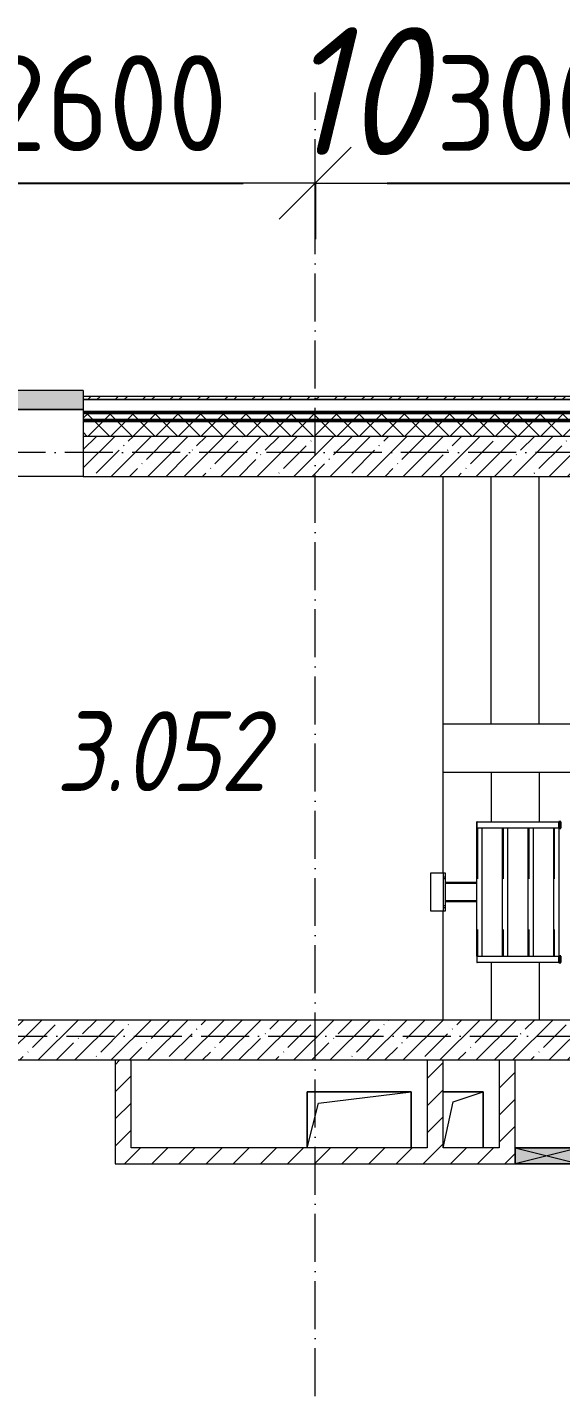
# Model space of a CAD drawing. Header units: millimetres. Extents: x 2294 to 908349, y -83289 to 219220.
# Drawn here: x 180834 to 184168, y 47806 to 56315 of the extents above; entities that cross this region are included whole.
import ezdxf

# ---------------------------------------------------------------- set-up
doc = ezdxf.new("R2010")
doc.units = ezdxf.units.MM
doc.linetypes.add('50_200_ШТРИХ_1Т_ш5_п1_п1_', pattern=[700, 500, -100, 0, -100])
doc.linetypes.add('Штрих', pattern=[635, 317.5, -317.5])
for name, color, linetype, lineweight in [('A-____-____-DIMS', 7, 'Continuous', 9), ('A-DETL-GENF-OTLN', 7, 'Continuous', 9), ('A-FLOR-____-OTLN', 7, 'Continuous', 9), ('A-GENM-____-HDLN', 7, 'Штрих', 9), ('A-GENM-____-MCUT', 7, 'Continuous', 25), ('A-GENM-____-OTLN', 7, 'Continuous', 9), ('A-GLAZ-____-OTLN', 7, 'Continuous', 9), ('A-WALL-____-MCUT-1', 7, 'Continuous', 9), ('A-WALL-____-MCUT-2', 7, 'Continuous', 50), ('A-WALL-____-MCUT-3', 7, 'Continuous', 9), ('A-WALL-____-OTLN', 7, 'Continuous', 9), ('A-WALL-____-PATT-1', 7, 'Continuous', 9), ('A-WALL-FNSH-MCUT-1', 7, 'Continuous', 9), ('S-GRID-____-IDEN', 7, 'Continuous', 9), ('S-GRID-____-OTLN-1', 7, '50_200_ШТРИХ_1Т_ш5_п1_п1_', 9), ('S-STRS-____-OTLN-1', 7, 'Continuous', 9), ('Марки помещений', 7, 'Continuous', 9)]:
    doc.layers.add(name, color=color, linetype=linetype, lineweight=lineweight)
doc.layers.add('A-GLAZ-____-OTLN-1', color=7, linetype='Continuous', lineweight=9, true_color=0xc0c0c0)
doc.styles.add('ISOCPEUR_I', font='isocpeui.ttf', dxfattribs={"width": 0.9, "height": 2.5})
doc.styles.add('ISOCPEUR_I_2', font='isocpeui.ttf', dxfattribs={"width": 0.85, "height": 2.3})
doc.styles.add('СПДС', font='isocpeur.ttf', dxfattribs={"width": 0.9})
doc.dimstyles.new('Размера А3', dxfattribs={"dimtxt": 800, "dimasz": 450, "dimexe": 350, "dimexo": 100, "dimgap": 200, "dimtad": 1, "dimdec": 0, "dimrnd": 10, "dimzin": 0, "dimdsep": 46, "dimtxsty": 'СПДС', "dimblk": 'ARROWHEAD_6', "dimcen": 1, "dimclrd": 5, "dimclre": 5, "dimclrt": 5, "dimazin": 0, "dimtfac": 1, "dimtdec": 0, "dimtmove": 2, "dimatfit": 3, "dimfxl": 1, "dimtolj": 1, "dimtzin": 0, "dimarcsym": 0})
pattern_1 = [(45, (165583.51, 6025.28), (-70.71068, 70.71068), []), (135, (165583.51, 6025.28), (-70.71068, -70.71068), [])]
pattern_2 = [(45, (165583.51, 6025.28), (-84.8528, 84.8528), [])]
pattern_3 = [(45, (165583.5, 6025.28), (-114.04925, 114.04925), []), (45, (165697.56, 6025.28), (-114.04925, 114.04925), [201.612, -40.322, 3.353, -36.97])]

# ---------------------------------------------------------------- blocks, each defined once
blk = doc.blocks.new('ARROWHEAD_6')
at = {"color": 0, "linetype": 'Continuous'}
for p, q in [((-0.5, -0.5), (0.5, 0.5)), ((0, 0), (-1, 0))]:
    blk.add_line(p, q, dxfattribs=at)
blk = doc.blocks.new('*D2789')
at = {"layer": 'A-____-____-DIMS', "color": 0, "lineweight": -2, "transparency": 16777216}
for p, q in [((180033.5, 55346.1), (180033.5, 54990.1)), ((180483.5, 55340.1), (182183.5, 55340.1)), ((182633.5, 55346.1), (182633.5, 54990.1))]:
    blk.add_line(p, q, dxfattribs=at)
at = {"layer": 'Defpoints', "color": 0, "transparency": 16777216}
for p in [(180033.5, 55446.1), (182633.5, 55446.1), (182633.5, 55340.1)]:
    blk.add_point(p, dxfattribs=at)
at = {"layer": 'A-____-____-DIMS', "color": 0, "lineweight": -2, "transparency": 16777216, "xscale": 450, "yscale": 450, "zscale": 450, "rotation": 180}
blk.add_blockref('ARROWHEAD_6', (180033.5, 55340.1), dxfattribs=at)
at = {"layer": 'A-____-____-DIMS', "color": 0, "lineweight": -2, "transparency": 16777216, "xscale": 450, "yscale": 450, "zscale": 450}
blk.add_blockref('ARROWHEAD_6', (182633.5, 55340.1), dxfattribs=at)
at = {"layer": 'A-____-____-DIMS', "color": 0, "transparency": 16777216, "insert": (181333.5, 55840.1), "char_height": 600, "attachment_point": 5, "style": 'СПДС'}
blk.add_mtext('\\A1;2600', dxfattribs=at)
blk = doc.blocks.new('*D2790')
at = {"layer": 'A-____-____-DIMS', "color": 0, "lineweight": -2, "transparency": 16777216}
for p, q in [((182633.5, 55346.1), (182633.5, 54990.1)), ((183083.5, 55340.1), (185183.5, 55340.1)), ((185633.5, 55346.1), (185633.5, 54990.1))]:
    blk.add_line(p, q, dxfattribs=at)
at = {"layer": 'Defpoints', "color": 0, "transparency": 16777216}
for p in [(182633.5, 55446.1), (185633.5, 55446.1), (185633.5, 55340.1)]:
    blk.add_point(p, dxfattribs=at)
at = {"layer": 'A-____-____-DIMS', "color": 0, "lineweight": -2, "transparency": 16777216, "xscale": 450, "yscale": 450, "zscale": 450, "rotation": 180}
blk.add_blockref('ARROWHEAD_6', (182633.5, 55340.1), dxfattribs=at)
at = {"layer": 'A-____-____-DIMS', "color": 0, "lineweight": -2, "transparency": 16777216, "xscale": 450, "yscale": 450, "zscale": 450}
blk.add_blockref('ARROWHEAD_6', (185633.5, 55340.1), dxfattribs=at)
at = {"layer": 'A-____-____-DIMS', "color": 0, "transparency": 16777216, "insert": (184133.5, 55840.1), "char_height": 600, "attachment_point": 5, "style": 'СПДС'}
blk.add_mtext('\\A1;3000', dxfattribs=at)
blk = doc.blocks.new('ОМ_Нижняя опорная пятка - ОМ_Нижняя опорная пятка-19082064-АР1_План отверстий 3 этажа в осях 1-64_А-ГГ')
at = {"layer": 'A-GENM-____-OTLN'}
for p, q in [((-96, 10), (-96, 0)), ((-84, 10), (-84, 0)), ((84, 10), (84, 0)), ((96, 10), (96, 0))]:
    blk.add_line(p, q, dxfattribs=at)
blk = doc.blocks.new('ОМ_Уголок_ГОСТ 8509-93 - ОМ_Уголок_ГОСТ 8509-93-V92-АР1_План отверстий 3 этажа в осях 1-64_А-ГГ')
at = {"layer": 'A-GENM-____-HDLN'}
blk.add_line((40, -4), (840, -4), dxfattribs=at)
at = {"layer": 'A-GENM-____-OTLN'}
for p, q in [((840, 0), (40, 0)), ((40, -32), (840, -32))]:
    blk.add_line(p, q, dxfattribs=at)
blk = doc.blocks.new('ОМ_Уголок_ГОСТ 8509-93 - ОМ_Уголок_ГОСТ 8509-93-V95-АР1_План отверстий 3 этажа в осях 1-64_А-ГГ')
at = {"layer": 'A-GENM-____-HDLN'}
blk.add_line((40, -4), (840, -4), dxfattribs=at)
at = {"layer": 'A-GENM-____-OTLN'}
for p, q in [((840, 0), (0, 0)), ((1.3, -1.3), (0, 0)), ((40, -32), (840, -32))]:
    blk.add_line(p, q, dxfattribs=at)
blk = doc.blocks.new('ОМ_Труба_ГОСТ 8639-82 - ОМ_Труба_ГОСТ 8639-82-26527904-АР1_План отверстий 3 этажа в осях 1-64_А-ГГ')
at = {"layer": 'A-GENM-____-HDLN'}
for p, q in [((18060, 44935), (17861.5, 44935)), ((18060, 44827), (17861.5, 44827))]:
    blk.add_line(p, q, dxfattribs=at)
at = {"layer": 'A-GENM-____-OTLN'}
for p, q in [((18060, 44941), (17861.5, 44941)), ((18060, 44821), (17861.5, 44821))]:
    blk.add_line(p, q, dxfattribs=at)
blk = doc.blocks.new('ОМ_Уголок_ГОСТ 8510-86 - ОМ_Уголок_ГОСТ 8510-86-19082066-АР1_План отверстий 3 этажа в осях 1-64_А-ГГ')
at = {"layer": 'A-GENM-____-OTLN'}
for p, q in [((0, 0), (0, -90)), ((240, 0), (0, 0)), ((0, -10), (240, -10)), ((240, -90), (240, 0)), ((0, -90), (240, -90))]:
    blk.add_line(p, q, dxfattribs=at)
blk = doc.blocks.new('ОМ_Полоса_Прокат_ГОСТ 103-2006 - ОМ_Полоса_Прокат_ГОСТ 103-2006-20723456-АР1_План отверстий 3 этажа в осях 1-64_А-ГГ')
at = {"layer": 'A-GENM-____-MCUT'}
for p, q in [((18584.3, 45321), (18572.8, 45321)), ((18572.8, 45321), (18572.8, 45281)), ((18572.8, 45281), (18584.3, 45281)), ((18584.3, 45281), (18584.3, 45321))]:
    blk.add_line(p, q, dxfattribs=at)
at = {"layer": 'A-GENM-____-OTLN'}
for p, q in [((18061.3, 45281), (18061.3, 45321)), ((18061.3, 45321), (18572.8, 45321)), ((18572.8, 45281), (18061.3, 45281))]:
    blk.add_line(p, q, dxfattribs=at)
blk = doc.blocks.new('ОМ_Полоса_Прокат_ГОСТ 103-2006 - ОМ_Полоса_Прокат_ГОСТ 103-2006-19082171-АР1_План отверстий 3 этажа в осях 1-64_А-ГГ')
at = {"layer": 'A-GENM-____-OTLN'}
for p, q in [((18060, 44481), (18060, 44441)), ((18061.3, 44481), (18060, 44481)), ((18060, 44441), (18061.3, 44441))]:
    blk.add_line(p, q, dxfattribs=at)
blk = doc.blocks.new('ОМ_Полоса_Прокат_ГОСТ 103-2006 - ОМ_Полоса_Прокат_ГОСТ 103-2006-20723498-АР1_План отверстий 3 этажа в осях 1-64_А-ГГ')
at = {"layer": 'A-GENM-____-MCUT'}
for p, q in [((18584.3, 44481), (18572.8, 44481)), ((18572.8, 44481), (18572.8, 44441)), ((18572.8, 44441), (18584.3, 44441)), ((18584.3, 44441), (18584.3, 44481))]:
    blk.add_line(p, q, dxfattribs=at)
at = {"layer": 'A-GENM-____-OTLN'}
for p, q in [((18061.3, 44441), (18061.3, 44481)), ((18061.3, 44481), (18572.8, 44481)), ((18572.8, 44441), (18061.3, 44441))]:
    blk.add_line(p, q, dxfattribs=at)
blk = doc.blocks.new('AR_Отверстие прямоугольное _в плите_ - AR_Отверстие прямоугольное _в плите_-30552566-АР1_План отверстий 3 этажа в осях 1-64_А-ГГ')
at = {"layer": 'A-GENM-____-OTLN'}
for p, q in [((325, 175), (-325, 175)), ((-325, 175), (-325, -175)), ((-255, 105), (325, 175)), ((325, -175), (325, 175)), ((-325, -175), (-255, 105))]:
    blk.add_line(p, q, dxfattribs=at)
blk = doc.blocks.new('AR_Отверстие прямоугольное _в плите_ - AR_Отверстие прямоугольное _в плите_-30459243-АР1_План отверстий 3 этажа в осях 1-64_А-ГГ')
at = {"layer": 'A-GENM-____-OTLN'}
for p, q in [((125, 175), (-125, 175)), ((-62.5, 112.5), (125, 175)), ((125, -175), (125, 175)), ((-125, -175), (-62.5, 112.5))]:
    blk.add_line(p, q, dxfattribs=at)
blk = doc.blocks.new('Отлив_СКБ - Отлив витража_120_НВФ-31885289-АР1_План отверстий 3 этажа в осях 1-64_А-ГГ')
at = {"layer": 'A-GLAZ-____-OTLN-1'}
for points in [[(1000, 2), (1000, 120), (0, 120), (0, 2)], [(1000, 0), (1000, 2), (0, 2), (0, 0)]]:
    blk.add_hatch(color=256, dxfattribs=at).paths.add_polyline_path(points, flags=0)
at = {"layer": 'A-GLAZ-____-OTLN'}
for p, q in [((0, 83), (0, 120)), ((1000, 120), (0, 120)), ((1000, 120), (1000, 83)), ((0, 2), (1000, 2)), ((1000, 0), (0, 0))]:
    blk.add_line(p, q, dxfattribs=at)
blk = doc.blocks.new('AR_Отверстие прямоугольное _в стене__БезПР - AR_Отверстие прямоугольное _в стене__БезПР-36899498-АР1_План отверстий 3 этажа в осях 1-64_А-ГГ')
at = {"layer": 'A-GLAZ-____-OTLN'}
blk.add_hatch(color=256, dxfattribs=at).paths.add_polyline_path([(200, -50), (200, 50), (-200, 50), (-200, -50)], flags=0)
at = {"layer": 'A-DETL-GENF-OTLN'}
for p, q in [((-200, -50), (-200, 50)), ((-200, 50), (200, 50)), ((200, 50), (-200, -50)), ((-200, 50), (200, -50)), ((200, 50), (-200, 50)), ((-200, 50), (-200, -50)), ((200, 50), (200, -50)), ((200, -50), (200, 50)), ((200, -50), (-200, -50)), ((-200, -50), (200, -50))]:
    blk.add_line(p, q, dxfattribs=at)
at = {"layer": 'A-GLAZ-____-OTLN'}
blk.add_line((200, 50), (-200, 50), dxfattribs=at)
blk = doc.blocks.new('3floor')
at = {"layer": 'A-WALL-____-PATT-1'}
h = blk.add_hatch(dxfattribs=at)
h.set_pattern_fill('FP_3', color=256, style=0, pattern_type=2)
h.set_pattern_definition([(45, (165583.51, 6025.28), (-85.53659, 85.53659), []), (45, (165640.53, 6025.28), (-85.53659, 85.53659), [])])
h.paths.add_polyline_path([(189363.5, 53986.3), (189363.5, 54006.3), (181183.5, 54006.3), (181183.5, 53986.3), (186779.4, 53986.3)], flags=0)
h.paths.add_polyline_path([(180183.5, 53986.3), (180183.5, 54006.3), (178983.5, 54006.3), (178983.5, 53986.3), (179709.5, 53986.3)], flags=0)
h.paths.add_polyline_path([(177183.5, 53986.3), (177183.5, 54006.3), (172983.5, 54006.3), (172983.5, 53986.3), (176174.6, 53986.3)], flags=0)
h.paths.add_polyline_path([(171183.5, 53986.3), (171183.5, 54006.3), (162903.5, 54006.3), (162903.5, 53986.3), (170872.2, 53986.3)], flags=0)
h = blk.add_hatch(dxfattribs=at)
h.set_pattern_fill('FP_1', color=256, style=0, pattern_type=2)
h.set_pattern_definition(pattern_1)
h.paths.add_polyline_path([(189363.5, 53856.3), (189363.5, 53906.3), (181183.5, 53906.3), (181183.5, 53856.3), (186779.4, 53856.3)], flags=0)
h.paths.add_polyline_path([(180183.5, 53856.3), (180183.5, 53906.3), (178983.5, 53906.3), (178983.5, 53856.3), (179709.5, 53856.3)], flags=0)
h.paths.add_polyline_path([(177183.5, 53856.3), (177183.5, 53906.3), (172983.5, 53906.3), (172983.5, 53856.3), (176174.6, 53856.3)], flags=0)
h.paths.add_polyline_path([(170872.2, 53856.3), (171183.5, 53856.3), (171183.5, 53906.3), (163033.5, 53906.3), (163033.5, 53856.3), (169104.8, 53856.3)], flags=0)
h = blk.add_hatch(dxfattribs=at)
h.set_pattern_fill('FP_1', color=256, style=0, pattern_type=2)
h.set_pattern_definition(pattern_1)
h.paths.add_polyline_path([(189283.5, 53756.3), (189363.5, 53756.3), (189363.5, 53856.3), (181183.5, 53856.3), (181183.5, 53756.3), (189233.5, 53756.3)], flags=0)
h.paths.add_polyline_path([(180183.5, 53756.3), (180183.5, 53856.3), (178983.5, 53856.3), (178983.5, 53762.3), (179058.5, 53762.3), (179058.5, 53756.3), (179709.5, 53756.3)], flags=0)
h.paths.add_polyline_path([(177108.5, 53756.3), (177108.5, 53762.3), (177183.5, 53762.3), (177183.5, 53856.3), (172983.5, 53856.3), (172983.5, 53762.3), (173058.5, 53762.3), (173058.5, 53756.3), (176174.6, 53756.3)], flags=0)
h.paths.add_polyline_path([(171183.5, 53756.3), (171183.5, 53856.3), (163133.5, 53856.3), (163133.5, 53756.3), (170872.2, 53756.3)], flags=0)
h = blk.add_hatch(dxfattribs=at)
h.set_pattern_fill('FP_38', color=256, style=0, pattern_type=2)
h.set_pattern_definition(pattern_3)
h.paths.add_polyline_path([(188883.5, 53506.3), (189133.5, 53506.3), (189133.5, 53756.3), (181183.5, 53756.3), (181183.5, 53506.3), (186779.4, 53506.3)], flags=0)
h = blk.add_hatch(dxfattribs=at)
h.set_pattern_fill('FP_38', color=256, style=0, pattern_type=2)
h.set_pattern_definition(pattern_3)
h.paths.add_polyline_path([(188633.5, 49856.3), (188633.5, 50106.3), (180183.5, 50106.3), (180183.5, 49856.3), (186779.4, 49856.3)], flags=0)
h = blk.add_hatch(dxfattribs=at)
h.set_pattern_fill('FP_4', color=256, style=0, pattern_type=2)
h.set_pattern_definition(pattern_2)
h.paths.add_polyline_path([(181383.5, 49206.3), (181483.5, 49206.3), (181483.5, 49856.3), (181383.5, 49856.3), (181383.5, 49760.8)], flags=0)
h = blk.add_hatch(dxfattribs=at)
h.set_pattern_fill('FP_4', color=256, style=0, pattern_type=2)
h.set_pattern_definition(pattern_2)
h.paths.add_polyline_path([(183433.5, 49306.3), (183433.5, 49856.3), (183333.5, 49856.3), (183333.5, 49306.3)], flags=0)
h = blk.add_hatch(dxfattribs=at)
h.set_pattern_fill('FP_4', color=256, style=0, pattern_type=2)
h.set_pattern_definition(pattern_2)
h.paths.add_polyline_path([(183883.5, 49306.3), (183883.5, 49856.3), (183783.5, 49856.3), (183783.5, 49306.3)], flags=0)
h = blk.add_hatch(dxfattribs=at)
h.set_pattern_fill('FP_4', color=256, style=0, pattern_type=2)
h.set_pattern_definition(pattern_2)
h.paths.add_polyline_path([(187733.5, 49206.3), (187733.5, 49306.3), (185783.5, 49306.3), (185783.5, 49206.3), (186779.4, 49206.3)], flags=0)
h.paths.add_polyline_path([(185733.5, 49206.3), (185733.5, 49209.3), (185780.5, 49209.3), (185780.5, 49303.3), (185733.5, 49303.3), (185733.5, 49306.3), (184283.5, 49306.3), (184283.5, 49206.3), (185011.9, 49206.3)], flags=0)
h.paths.add_polyline_path([(183883.5, 49206.3), (183883.5, 49306.3), (181483.5, 49306.3), (181483.5, 49206.3), (183244.5, 49206.3)], flags=0)
at = {"layer": 'A-FLOR-____-OTLN'}
for p, q in [((183433.5, 51026.3), (183433.5, 53506.3)), ((183433.5, 50106.3), (183433.5, 50786.3)), ((182583.5, 49656.3), (183233.5, 49656.3)), ((182583.5, 49306.3), (182583.5, 49656.3)), ((183233.5, 49656.3), (183233.5, 49306.3)), ((183433.5, 49656.3), (183683.5, 49656.3)), ((183683.5, 49656.3), (183683.5, 49306.3))]:
    blk.add_line(p, q, dxfattribs=at)
at = {"layer": 'A-WALL-____-MCUT-1'}
for p, q in [((189133.5, 53756.3), (181183.5, 53756.3)), ((181183.5, 53756.3), (181183.5, 53506.3)), ((181183.5, 53506.3), (188883.5, 53506.3)), ((188633.5, 50106.3), (180183.5, 50106.3)), ((180133.5, 49856.3), (188633.5, 49856.3))]:
    blk.add_line(p, q, dxfattribs=at)
at = {"layer": 'A-WALL-____-MCUT-2'}
for p, q in [((189363.5, 53906.3), (181183.5, 53906.3)), ((189363.5, 53856.3), (181183.5, 53856.3))]:
    blk.add_line(p, q, dxfattribs=at)
at = {"layer": 'A-WALL-____-MCUT-3'}
for p, q in [((189363.5, 53986.3), (181183.5, 53986.3)), ((181183.5, 53986.3), (181183.5, 53756.3))]:
    blk.add_line(p, q, dxfattribs=at)
at = {"layer": 'A-WALL-____-OTLN'}
blk.add_line((181183.5, 53506.3), (180183.5, 53506.3), dxfattribs=at)
at = {"layer": 'A-WALL-FNSH-MCUT-1'}
for p, q in [((189383.5, 54006.3), (181183.5, 54006.3)), ((181183.5, 54006.3), (181183.5, 53986.3)), ((181183.5, 53986.3), (189363.5, 53986.3)), ((181383.5, 49856.3), (181383.5, 49206.3)), ((181483.5, 49306.3), (181483.5, 49856.3)), ((183333.5, 49856.3), (183333.5, 49306.3)), ((183433.5, 49306.3), (183433.5, 49856.3)), ((183783.5, 49856.3), (183783.5, 49306.3)), ((183883.5, 49306.3), (183883.5, 49856.3)), ((183333.5, 49306.3), (181483.5, 49306.3)), ((183783.5, 49306.3), (183433.5, 49306.3)), ((181383.5, 49206.3), (183883.5, 49206.3))]:
    blk.add_line(p, q, dxfattribs=at)
at = {"layer": 'S-STRS-____-OTLN-1'}
for p, q in [((183433.5, 51956.3), (183433.5, 53506.3)), ((183733.5, 51956.3), (183733.5, 53506.3)), ((183733.5, 51956.3), (183733.5, 53506.3)), ((184033.5, 51956.3), (184033.5, 53506.3)), ((184033.5, 51956.3), (184033.5, 53506.3)), ((183733.5, 51956.3), (183433.5, 51956.3)), ((184033.5, 51956.3), (183733.5, 51956.3)), ((184333.5, 51956.3), (184033.5, 51956.3)), ((183433.5, 51656.3), (183733.5, 51656.3)), ((183733.5, 51656.3), (184033.5, 51656.3)), ((183733.5, 51656.3), (183733.5, 51346.3)), ((183733.5, 51656.3), (183733.5, 51346.3)), ((184033.5, 51656.3), (184333.5, 51656.3)), ((184033.5, 51656.3), (184033.5, 51346.3)), ((184033.5, 51656.3), (184033.5, 51346.3)), ((183733.5, 50466.3), (183733.5, 50106.3)), ((183733.5, 50466.3), (183733.5, 50106.3)), ((184033.5, 50466.3), (184033.5, 50106.3)), ((184033.5, 50466.3), (184033.5, 50106.3))]:
    blk.add_line(p, q, dxfattribs=at)
at = {"layer": 'A-GENM-____-OTLN', "extrusion": (0, 0, -1)}
for name, p, rotation in [('ОМ_Уголок_ГОСТ 8509-93 - ОМ_Уголок_ГОСТ 8509-93-V95-АР1_План отверстий 3 этажа в осях 1-64_А-ГГ', (-183643.5, 51346.3), 269.9999999999989), ('ОМ_Уголок_ГОСТ 8509-93 - ОМ_Уголок_ГОСТ 8509-93-V92-АР1_План отверстий 3 этажа в осях 1-64_А-ГГ', (-183803.5, 51346.3), 269.9999999999989), ('ОМ_Уголок_ГОСТ 8509-93 - ОМ_Уголок_ГОСТ 8509-93-V92-АР1_План отверстий 3 этажа в осях 1-64_А-ГГ', (-183963.5, 51346.3), 269.9999999999989), ('ОМ_Уголок_ГОСТ 8509-93 - ОМ_Уголок_ГОСТ 8509-93-V92-АР1_План отверстий 3 этажа в осях 1-64_А-ГГ', (-184123.5, 51346.3), 269.9999999999989), ('ОМ_Уголок_ГОСТ 8510-86 - ОМ_Уголок_ГОСТ 8510-86-19082066-АР1_План отверстий 3 этажа в осях 1-64_А-ГГ', (-183445, 50786.3), 89.99999999999918)]:
    blk.add_blockref(name, p, dxfattribs=dict(at, rotation=rotation))
at = {"layer": 'A-GENM-____-OTLN'}
for name, p in [('ОМ_Полоса_Прокат_ГОСТ 103-2006 - ОМ_Полоса_Прокат_ГОСТ 103-2006-20723456-АР1_План отверстий 3 этажа в осях 1-64_А-ГГ', (165583.5, 6025.3)), ('ОМ_Труба_ГОСТ 8639-82 - ОМ_Труба_ГОСТ 8639-82-26527904-АР1_План отверстий 3 этажа в осях 1-64_А-ГГ', (165583.5, 6025.3)), ('ОМ_Полоса_Прокат_ГОСТ 103-2006 - ОМ_Полоса_Прокат_ГОСТ 103-2006-19082171-АР1_План отверстий 3 этажа в осях 1-64_А-ГГ', (165583.5, 6025.3)), ('ОМ_Полоса_Прокат_ГОСТ 103-2006 - ОМ_Полоса_Прокат_ГОСТ 103-2006-20723498-АР1_План отверстий 3 этажа в осях 1-64_А-ГГ', (165583.5, 6025.3)), ('AR_Отверстие прямоугольное _в плите_ - AR_Отверстие прямоугольное _в плите_-30552566-АР1_План отверстий 3 этажа в осях 1-64_А-ГГ', (182908.5, 49481.3)), ('AR_Отверстие прямоугольное _в плите_ - AR_Отверстие прямоугольное _в плите_-30459243-АР1_План отверстий 3 этажа в осях 1-64_А-ГГ', (183558.5, 49481.3))]:
    blk.add_blockref(name, p, dxfattribs=at)
at = {"layer": 'A-GENM-____-OTLN', "rotation": 90.00000000000084}
blk.add_blockref('ОМ_Нижняя опорная пятка - ОМ_Нижняя опорная пятка-19082064-АР1_План отверстий 3 этажа в осях 1-64_А-ГГ', (183445, 50906.3), dxfattribs=at)
at = {"layer": 'A-GLAZ-____-OTLN'}
for name, p in [('Отлив_СКБ - Отлив витража_120_НВФ-31885289-АР1_План отверстий 3 этажа в осях 1-64_А-ГГ', (180183.5, 53923.3)), ('AR_Отверстие прямоугольное _в стене__БезПР - AR_Отверстие прямоугольное _в стене__БезПР-36899498-АР1_План отверстий 3 этажа в осях 1-64_А-ГГ', (184083.5, 49256.3))]:
    blk.add_blockref(name, p, dxfattribs=at)
at = {"layer": 'Марки помещений', "insert": (181013.2, 52037.5), "char_height": 500, "width": 785.654, "attachment_point": 1, "style": 'ISOCPEUR_I_2'}
blk.add_mtext('3.052', dxfattribs=at)
blk = doc.blocks.new('3osi')
at = {"layer": 'S-GRID-____-OTLN-1', "color": 251, "ltscale": 0.6, "true_color": 0x636466}
for p, q in [((182633.5, 1542.7), (182633.5, 55906.2)), ((192291.2, 53656.3), (160914.7, 53656.3)), ((160914.7, 50006.3), (192291.2, 50006.3))]:
    blk.add_line(p, q, dxfattribs=at)
at = {"layer": 'S-GRID-____-IDEN', "insert": (182452.4, 56315), "char_height": 800, "width": 346.329, "attachment_point": 1, "style": 'ISOCPEUR_I'}
blk.add_mtext('10', dxfattribs=at)
at = {"layer": 'A-____-____-DIMS'}
for base, p1, p2, picture, middle in [((182633.5, 55340.1), (180033.5, 55446.1), (182633.5, 55446.1), '*D2789', (181333.5, 55840.1)), ((185633.5, 55340.1), (182633.5, 55446.1), (185633.5, 55446.1), '*D2790', (184133.5, 55840.1))]:
    dim = blk.add_linear_dim(base=base, p1=p1, p2=p2, dimstyle='Размера А3', override={"dimtxt": 600, "dimclrd": 0, "dimclre": 0, "dimclrt": 0}, dxfattribs=at)
    dim.commit()
    dim.dimension.update_dxf_attribs({"geometry": picture, "text_midpoint": middle})

msp = doc.modelspace()

# ---------------------------------------------------------------- block references
for name in ['3osi', '3floor']:
    msp.add_blockref(name, (0, 0))

doc.saveas('drawing.dxf')
